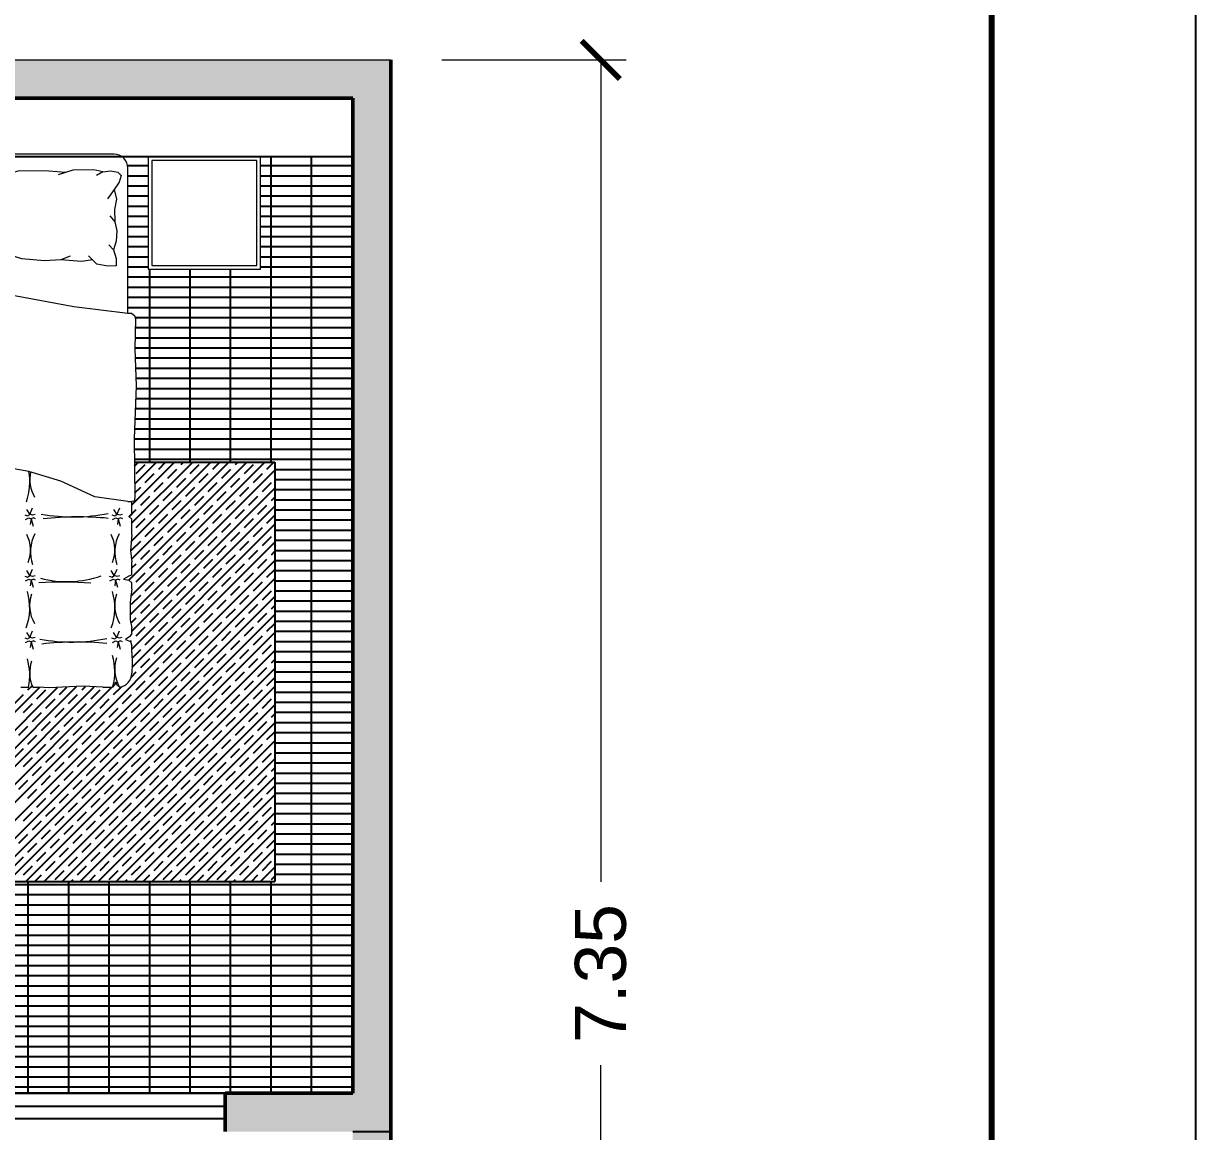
# Model space of a CAD drawing. Header units: millimetres. Extents: x 2999.9 to 3041.9, y 869.6 to 906.3.
# Drawn here: x 3037.278 to 3041.874, y 897.838 to 902.181 of the extents above; entities that cross this region are included whole.
import ezdxf

# ---------------------------------------------------------------- set-up
doc = ezdxf.new("R2010")
doc.units = ezdxf.units.MM
for name, color, linetype, lineweight in [('01', 8, 'Continuous', 9), ('mori', 166, 'Continuous', 30), ('MOVI', 7, 'Continuous', 9)]:
    doc.layers.add(name, color=color, linetype=linetype, lineweight=lineweight)
doc.styles.add('COTAS', font='arial.ttf')

# ---------------------------------------------------------------- blocks, each defined once
blk = doc.blocks.new('_ArchTick')
at = {"color": 0, "linetype": 'ByBlock', "const_width": 0.15}
blk.add_lwpolyline([(-0.5, -0.5), (0.5, 0.5)], dxfattribs=at)

msp = doc.modelspace()

# ---------------------------------------------------------------- linework, layer by layer
for p, q in [((3041.874, 906.3131), (3041.874, 869.55)), ((3035.0697, 901.8882), (3038.5692, 901.8882)), ((3038.5692, 901.8882), (3038.5692, 901.658)), ((3038.5692, 901.658), (3035.0697, 901.658)), ((3037.7138, 900.4618), (3038.2637, 900.4618)), ((3038.2637, 900.4618), (3038.2637, 898.8182)), ((3035.641, 898.8182), (3038.2637, 898.8182)), ((3038.5692, 897.8375), (3038.7192, 897.8375))]:
    msp.add_line(p, q)
at = {"lineweight": 80}
msp.add_line((3041.074, 905.5131), (3041.074, 870.35), dxfattribs=at)
at = {"color": 251, "linetype": 'Continuous'}
for p, q in [((3038.2494, 900.4618), (3038.2494, 901.658)), ((3038.4082, 897.9875), (3038.4082, 901.658)), ((3038.5669, 897.9875), (3038.5669, 901.658)), ((3037.6868, 901.624), (3037.7673, 901.624)), ((3038.2072, 901.624), (3038.5692, 901.624)), ((3037.6878, 901.5843), (3037.7673, 901.5843)), ((3038.2072, 901.5843), (3038.5692, 901.5843)), ((3037.6878, 901.5447), (3037.7673, 901.5447)), ((3038.2072, 901.5447), (3038.5692, 901.5447)), ((3037.6878, 901.505), (3037.7673, 901.505)), ((3038.2072, 901.505), (3038.5692, 901.505)), ((3037.6878, 901.4653), (3037.7673, 901.4653)), ((3037.6878, 901.4256), (3037.7673, 901.4256)), ((3038.2072, 901.4653), (3038.5692, 901.4653)), ((3038.2072, 901.4256), (3038.5692, 901.4256)), ((3037.6878, 901.3859), (3037.7673, 901.3859)), ((3038.2072, 901.3859), (3038.5692, 901.3859)), ((3037.6878, 901.3462), (3037.7673, 901.3462)), ((3038.2072, 901.3462), (3038.5692, 901.3462)), ((3037.6878, 901.3065), (3037.7673, 901.3065)), ((3038.2072, 901.3065), (3038.5692, 901.3065)), ((3037.6878, 901.2668), (3037.7673, 901.2668)), ((3038.2072, 901.2668), (3038.5692, 901.2668)), ((3037.6878, 901.2272), (3037.7673, 901.2272)), ((3037.7732, 900.4618), (3037.7732, 901.2181)), ((3037.9319, 900.4618), (3037.9319, 901.2181)), ((3038.0907, 900.4618), (3038.0907, 901.2181)), ((3038.2072, 901.2272), (3038.5692, 901.2272)), ((3037.6878, 901.1875), (3038.5692, 901.1875)), ((3037.6878, 901.1478), (3038.5692, 901.1478)), ((3037.6878, 901.1081), (3038.5692, 901.1081)), ((3037.6878, 901.0684), (3038.5692, 901.0684)), ((3037.7159, 901.0287), (3038.5692, 901.0287)), ((3037.7166, 900.989), (3038.5692, 900.989)), ((3037.7161, 900.9493), (3038.5692, 900.9493)), ((3037.7156, 900.9097), (3038.5692, 900.9097)), ((3037.7167, 900.87), (3038.5692, 900.87)), ((3037.7179, 900.8303), (3038.5692, 900.8303)), ((3037.7192, 900.7906), (3038.5692, 900.7906)), ((3037.7197, 900.7509), (3038.5692, 900.7509)), ((3037.7183, 900.7112), (3038.5692, 900.7112)), ((3037.7168, 900.6715), (3038.5692, 900.6715)), ((3037.7154, 900.6318), (3038.5692, 900.6318)), ((3037.7126, 900.5525), (3038.5692, 900.5525)), ((3037.714, 900.5922), (3038.5692, 900.5922)), ((3037.7131, 900.5128), (3038.5692, 900.5128)), ((3037.7136, 900.4731), (3038.5692, 900.4731)), ((3038.2637, 900.4334), (3038.5692, 900.4334)), ((3038.2637, 900.3937), (3038.5692, 900.3937)), ((3038.2637, 900.354), (3038.5692, 900.354)), ((3038.2637, 900.3143), (3038.5692, 900.3143)), ((3038.2637, 900.2747), (3038.5692, 900.2747)), ((3038.2637, 900.235), (3038.5692, 900.235)), ((3038.2637, 900.1953), (3038.5692, 900.1953)), ((3038.2637, 900.1556), (3038.5692, 900.1556)), ((3038.2637, 900.1159), (3038.5692, 900.1159)), ((3038.2637, 900.0762), (3038.5692, 900.0762)), ((3038.2637, 900.0365), (3038.5692, 900.0365)), ((3038.2637, 899.9968), (3038.5692, 899.9968)), ((3038.2637, 899.9572), (3038.5692, 899.9572)), ((3038.2637, 899.9175), (3038.5692, 899.9175)), ((3038.2637, 899.8778), (3038.5692, 899.8778)), ((3038.2637, 899.8381), (3038.5692, 899.8381)), ((3038.2637, 899.7984), (3038.5692, 899.7984)), ((3038.2637, 899.7587), (3038.5692, 899.7587)), ((3038.2637, 899.719), (3038.5692, 899.719)), ((3038.2637, 899.6793), (3038.5692, 899.6793)), ((3038.2637, 899.6397), (3038.5692, 899.6397)), ((3038.2637, 899.6), (3038.5692, 899.6)), ((3038.2637, 899.5603), (3038.5692, 899.5603)), ((3038.2637, 899.5206), (3038.5692, 899.5206)), ((3038.2637, 899.4809), (3038.5692, 899.4809)), ((3038.2637, 899.4412), (3038.5692, 899.4412)), ((3038.2637, 899.4015), (3038.5692, 899.4015)), ((3038.2637, 899.3618), (3038.5692, 899.3618)), ((3038.2637, 899.3222), (3038.5692, 899.3222)), ((3038.2637, 899.2825), (3038.5692, 899.2825)), ((3038.2637, 899.2428), (3038.5692, 899.2428)), ((3038.2637, 899.2031), (3038.5692, 899.2031)), ((3038.2637, 899.1634), (3038.5692, 899.1634)), ((3038.2637, 899.1237), (3038.5692, 899.1237)), ((3038.2637, 899.084), (3038.5692, 899.084)), ((3038.2637, 899.0443), (3038.5692, 899.0443)), ((3038.2637, 899.0047), (3038.5692, 899.0047)), ((3038.2637, 898.965), (3038.5692, 898.965)), ((3038.2637, 898.9253), (3038.5692, 898.9253)), ((3038.2637, 898.8856), (3038.5692, 898.8856)), ((3035.3856, 898.8062), (3038.5692, 898.8062)), ((3037.2969, 897.9875), (3037.2969, 898.8182)), ((3037.4557, 897.9875), (3037.4557, 898.8182)), ((3037.6144, 897.9875), (3037.6144, 898.8182)), ((3037.7732, 897.9875), (3037.7732, 898.8182)), ((3037.9319, 897.9875), (3037.9319, 898.8182)), ((3038.0907, 897.9875), (3038.0907, 898.8182)), ((3038.2494, 897.9875), (3038.2494, 898.8182)), ((3038.2637, 898.8459), (3038.5692, 898.8459)), ((3035.4547, 898.7665), (3038.5692, 898.7665)), ((3035.5103, 898.7268), (3038.5692, 898.7268)), ((3035.5596, 898.6872), (3038.5692, 898.6872)), ((3035.602, 898.6475), (3038.5692, 898.6475)), ((3035.6411, 898.6078), (3038.5692, 898.6078)), ((3035.6757, 898.5681), (3038.5692, 898.5681)), ((3035.7056, 898.5284), (3038.5692, 898.5284)), ((3035.7313, 898.4887), (3038.5692, 898.4887)), ((3035.7595, 898.449), (3038.5692, 898.449)), ((3035.7813, 898.4093), (3038.5692, 898.4093)), ((3035.798, 898.3697), (3038.5692, 898.3697)), ((3035.8148, 898.33), (3038.5692, 898.33)), ((3035.8327, 898.2903), (3038.5692, 898.2903)), ((3035.8456, 898.2506), (3038.5692, 898.2506)), ((3035.8547, 898.2109), (3038.5692, 898.2109)), ((3035.8637, 898.1712), (3038.5692, 898.1712)), ((3035.8728, 898.1315), (3038.5692, 898.1315)), ((3035.8789, 898.0918), (3038.5692, 898.0918)), ((3035.0284, 898.0522), (3038.5692, 898.0522)), ((3035.0697, 898.0125), (3038.5692, 898.0125))]:
    msp.add_line(p, q, dxfattribs=at)
at = {"color": 31, "linetype": 'Continuous'}
for p, q in [((3037.6916, 899.9994), (3038.1539, 900.4618)), ((3037.6997, 899.9368), (3038.2246, 900.4618)), ((3037.7011, 900.1504), (3038.0125, 900.4618)), ((3037.7022, 900.0807), (3038.0832, 900.4618)), ((3037.7033, 900.2941), (3037.871, 900.4618)), ((3037.7033, 900.2233), (3037.9418, 900.4618)), ((3037.714, 900.4461), (3037.7296, 900.4618)), ((3037.7149, 900.3763), (3037.8003, 900.4618)), ((3037.8086, 900.4347), (3037.8356, 900.4618)), ((3037.897, 900.4524), (3037.9063, 900.4618)), ((3038.0207, 900.4347), (3038.0477, 900.4618)), ((3038.1091, 900.4524), (3038.1184, 900.4618)), ((3038.2328, 900.4347), (3038.2598, 900.4618)), ((3037.6965, 899.8629), (3038.2637, 900.4301)), ((3037.7202, 900.4171), (3037.7555, 900.4524)), ((3037.7555, 900.3817), (3037.7909, 900.4171)), ((3037.8439, 900.3994), (3037.8793, 900.4347)), ((3037.9323, 900.4171), (3037.9677, 900.4524)), ((3037.9677, 900.3817), (3038.003, 900.4171)), ((3038.0561, 900.3994), (3038.0914, 900.4347)), ((3038.1445, 900.4171), (3038.1798, 900.4524)), ((3038.1798, 900.3817), (3038.2152, 900.4171)), ((3037.7154, 900.3415), (3037.7379, 900.364)), ((3037.7909, 900.3464), (3037.8263, 900.3817)), ((3037.8793, 900.364), (3037.9146, 900.3994)), ((3037.9146, 900.3287), (3037.95, 900.364)), ((3038.003, 900.3464), (3038.0384, 900.3817)), ((3038.0914, 900.364), (3038.1268, 900.3994)), ((3038.1268, 900.3287), (3038.1621, 900.364)), ((3038.2152, 900.3464), (3038.2505, 900.3817)), ((3037.7033, 899.7991), (3038.2637, 900.3594)), ((3037.7379, 900.2933), (3037.7732, 900.3287)), ((3037.8263, 900.311), (3037.8616, 900.3464)), ((3037.95, 900.2933), (3037.9854, 900.3287)), ((3038.0384, 900.311), (3038.0737, 900.3464)), ((3038.1621, 900.2933), (3038.1975, 900.3287)), ((3038.2505, 900.311), (3038.2637, 900.3242)), ((3037.6924, 900.2478), (3037.7202, 900.2756)), ((3037.7033, 899.7284), (3038.2637, 900.2887)), ((3037.7732, 900.258), (3037.8086, 900.2933)), ((3037.8616, 900.2756), (3037.897, 900.311)), ((3037.897, 900.2403), (3037.9323, 900.2756)), ((3037.9854, 900.258), (3038.0207, 900.2933)), ((3038.0737, 900.2756), (3038.1091, 900.311)), ((3038.1091, 900.2403), (3038.1445, 900.2756)), ((3038.1975, 900.258), (3038.2328, 900.2933)), ((3037.7202, 900.2049), (3037.7555, 900.2403)), ((3037.8086, 900.2226), (3037.8439, 900.258)), ((3037.9323, 900.2049), (3037.9677, 900.2403)), ((3038.0207, 900.2226), (3038.0561, 900.258)), ((3038.1445, 900.2049), (3038.1798, 900.2403)), ((3038.2328, 900.2226), (3038.2637, 900.2534)), ((3037.7041, 899.6584), (3038.2637, 900.218)), ((3037.7555, 900.1696), (3037.7909, 900.2049)), ((3037.8439, 900.1873), (3037.8793, 900.2226)), ((3037.8793, 900.1519), (3037.9146, 900.1873)), ((3037.9677, 900.1696), (3038.003, 900.2049)), ((3038.0561, 900.1873), (3038.0914, 900.2226)), ((3038.0914, 900.1519), (3038.1268, 900.1873)), ((3038.1798, 900.1696), (3038.2152, 900.2049)), ((3036.9346, 898.8182), (3038.2637, 900.1473)), ((3037.7025, 900.1165), (3037.7379, 900.1519)), ((3037.7909, 900.1342), (3037.8263, 900.1696)), ((3037.8263, 900.0989), (3037.8616, 900.1342)), ((3037.9146, 900.1165), (3037.95, 900.1519)), ((3038.003, 900.1342), (3038.0384, 900.1696)), ((3038.0384, 900.0989), (3038.0737, 900.1342)), ((3038.1268, 900.1165), (3038.1621, 900.1519)), ((3038.2152, 900.1342), (3038.2505, 900.1696)), ((3037.7379, 900.0812), (3037.7732, 900.1165)), ((3037.8616, 900.0635), (3037.897, 900.0989)), ((3037.95, 900.0812), (3037.9854, 900.1165)), ((3038.0737, 900.0635), (3038.1091, 900.0989)), ((3038.1621, 900.0812), (3038.1975, 900.1165)), ((3038.2505, 900.0989), (3038.2637, 900.112)), ((3037.0053, 898.8182), (3038.2637, 900.0766)), ((3037.7033, 900.0467), (3037.7202, 900.0635)), ((3037.7732, 900.0458), (3037.8086, 900.0812)), ((3037.8086, 900.0105), (3037.8439, 900.0458)), ((3037.897, 900.0282), (3037.9323, 900.0635)), ((3037.9854, 900.0458), (3038.0207, 900.0812)), ((3038.0207, 900.0105), (3038.0561, 900.0458)), ((3038.1091, 900.0282), (3038.1445, 900.0635)), ((3038.1975, 900.0458), (3038.2328, 900.0812)), ((3037.0761, 898.8182), (3038.2637, 900.0059)), ((3037.7202, 899.9928), (3037.7555, 900.0282)), ((3037.8439, 899.9751), (3037.8793, 900.0105)), ((3037.9323, 899.9928), (3037.9677, 900.0282)), ((3038.0561, 899.9751), (3038.0914, 900.0105)), ((3038.1445, 899.9928), (3038.1798, 900.0282)), ((3038.2328, 900.0105), (3038.2637, 900.0413)), ((3037.7555, 899.9574), (3037.7909, 899.9928)), ((3037.7909, 899.9221), (3037.8263, 899.9574)), ((3037.8793, 899.9398), (3037.9146, 899.9751)), ((3037.9677, 899.9574), (3038.003, 899.9928)), ((3038.003, 899.9221), (3038.0384, 899.9574)), ((3038.0914, 899.9398), (3038.1268, 899.9751)), ((3038.1798, 899.9574), (3038.2152, 899.9928)), ((3038.2152, 899.9221), (3038.2505, 899.9574)), ((3037.1468, 898.8182), (3038.2637, 899.9351)), ((3037.7025, 899.9044), (3037.7379, 899.9398)), ((3037.7379, 899.8691), (3037.7732, 899.9044)), ((3037.8263, 899.8867), (3037.8616, 899.9221)), ((3037.9146, 899.9044), (3037.95, 899.9398)), ((3037.95, 899.8691), (3037.9854, 899.9044)), ((3038.0384, 899.8867), (3038.0737, 899.9221)), ((3038.1268, 899.9044), (3038.1621, 899.9398)), ((3038.1621, 899.8691), (3038.1975, 899.9044)), ((3037.2175, 898.8182), (3038.2637, 899.8644)), ((3037.7732, 899.8337), (3037.8086, 899.8691)), ((3037.8616, 899.8514), (3037.897, 899.8867)), ((3037.9854, 899.8337), (3038.0207, 899.8691)), ((3038.0737, 899.8514), (3038.1091, 899.8867)), ((3038.1975, 899.8337), (3038.2328, 899.8691)), ((3038.2505, 899.8867), (3038.2637, 899.8999)), ((3037.6993, 899.8305), (3037.7202, 899.8514)), ((3037.7202, 899.7807), (3037.7555, 899.816)), ((3037.8086, 899.7984), (3037.8439, 899.8337)), ((3037.897, 899.816), (3037.9323, 899.8514)), ((3037.9323, 899.7807), (3037.9677, 899.816)), ((3038.0207, 899.7984), (3038.0561, 899.8337)), ((3038.1091, 899.816), (3038.1445, 899.8514)), ((3038.1445, 899.7807), (3038.1798, 899.816)), ((3038.2328, 899.7984), (3038.2637, 899.8292)), ((3037.2882, 898.8182), (3038.2637, 899.7937)), ((3037.7555, 899.7453), (3037.7909, 899.7807)), ((3037.8439, 899.763), (3037.8793, 899.7984)), ((3037.9677, 899.7453), (3038.003, 899.7807)), ((3038.0561, 899.763), (3038.0914, 899.7984)), ((3038.1798, 899.7453), (3038.2152, 899.7807)), ((3037.3589, 898.8182), (3038.2637, 899.723)), ((3037.6979, 899.7584), (3037.7025, 899.763)), ((3037.7039, 899.6937), (3037.7379, 899.7276)), ((3037.7909, 899.71), (3037.8263, 899.7453)), ((3037.8793, 899.7276), (3037.9146, 899.763)), ((3037.9146, 899.6923), (3037.95, 899.7276)), ((3038.003, 899.71), (3038.0384, 899.7453)), ((3038.0914, 899.7276), (3038.1268, 899.763)), ((3038.1268, 899.6923), (3038.1621, 899.7276)), ((3038.2152, 899.71), (3038.2505, 899.7453)), ((3037.7379, 899.6569), (3037.7732, 899.6923)), ((3037.8263, 899.6746), (3037.8616, 899.71)), ((3037.8616, 899.6393), (3037.897, 899.6746)), ((3037.95, 899.6569), (3037.9854, 899.6923)), ((3038.0384, 899.6746), (3038.0737, 899.71)), ((3038.0737, 899.6393), (3038.1091, 899.6746)), ((3038.1621, 899.6569), (3038.1975, 899.6923)), ((3038.2505, 899.6746), (3038.2637, 899.6878)), ((3037.4296, 898.8182), (3038.2637, 899.6523)), ((3037.7015, 899.6206), (3037.7202, 899.6393)), ((3037.7732, 899.6216), (3037.8086, 899.6569)), ((3037.897, 899.6039), (3037.9323, 899.6393)), ((3037.9854, 899.6216), (3038.0207, 899.6569)), ((3038.1091, 899.6039), (3038.1445, 899.6393)), ((3038.1975, 899.6216), (3038.2328, 899.6569)), ((3037.2959, 899.5685), (3037.3127, 899.5853)), ((3037.3019, 899.6098), (3037.3051, 899.6129)), ((3037.5081, 899.5685), (3037.522, 899.5825)), ((3037.6292, 899.5836), (3037.6453, 899.5996)), ((3037.7202, 899.5685), (3037.7555, 899.6039)), ((3037.8086, 899.5862), (3037.8439, 899.6216)), ((3037.8439, 899.5509), (3037.8793, 899.5862)), ((3037.9323, 899.5685), (3037.9677, 899.6039)), ((3038.0207, 899.5862), (3038.0561, 899.6216)), ((3038.0561, 899.5509), (3038.0914, 899.5862)), ((3038.1445, 899.5685), (3038.1798, 899.6039)), ((3038.2328, 899.5862), (3038.2637, 899.6171)), ((3036.5811, 898.8182), (3037.3419, 899.5791)), ((3036.6518, 898.8182), (3037.4116, 899.5781)), ((3036.7225, 898.8182), (3037.4859, 899.5816)), ((3036.7932, 898.8182), (3037.5559, 899.5809)), ((3036.8639, 898.8182), (3037.625, 899.5793)), ((3037.2429, 899.5155), (3037.2782, 899.5509)), ((3037.3313, 899.5332), (3037.3666, 899.5685)), ((3037.4197, 899.5509), (3037.4486, 899.5798)), ((3037.455, 899.5155), (3037.4904, 899.5509)), ((3037.5003, 898.8182), (3038.2637, 899.5816)), ((3037.5434, 899.5332), (3037.5788, 899.5685)), ((3037.6318, 899.5509), (3037.6622, 899.5812)), ((3037.6672, 899.5155), (3037.7025, 899.5509)), ((3037.7555, 899.5332), (3037.7909, 899.5685)), ((3037.8793, 899.5155), (3037.9146, 899.5509)), ((3037.9677, 899.5332), (3038.003, 899.5685)), ((3038.0914, 899.5155), (3038.1268, 899.5509)), ((3038.1798, 899.5332), (3038.2152, 899.5685)), ((3037.2782, 899.4802), (3037.3136, 899.5155)), ((3037.3666, 899.4978), (3037.402, 899.5332)), ((3037.402, 899.4625), (3037.4373, 899.4978)), ((3037.4904, 899.4802), (3037.5257, 899.5155)), ((3037.571, 898.8182), (3038.2637, 899.5109)), ((3037.5788, 899.4978), (3037.6141, 899.5332)), ((3037.6141, 899.4625), (3037.6495, 899.4978)), ((3037.7025, 899.4802), (3037.7379, 899.5155)), ((3037.7909, 899.4978), (3037.8263, 899.5332)), ((3037.8263, 899.4625), (3037.8616, 899.4978)), ((3037.9146, 899.4802), (3037.95, 899.5155)), ((3038.003, 899.4978), (3038.0384, 899.5332)), ((3038.0384, 899.4625), (3038.0737, 899.4978)), ((3038.1268, 899.4802), (3038.1621, 899.5155)), ((3038.2152, 899.4978), (3038.2505, 899.5332)), ((3037.3136, 899.4448), (3037.349, 899.4802)), ((3037.349, 899.4094), (3037.3843, 899.4448)), ((3037.4373, 899.4271), (3037.4727, 899.4625)), ((3037.5257, 899.4448), (3037.5611, 899.4802)), ((3037.5611, 899.4094), (3037.5964, 899.4448)), ((3037.6495, 899.4271), (3037.6848, 899.4625)), ((3037.7379, 899.4448), (3037.7732, 899.4802)), ((3037.7732, 899.4094), (3037.8086, 899.4448)), ((3037.8616, 899.4271), (3037.897, 899.4625)), ((3037.95, 899.4448), (3037.9854, 899.4802)), ((3037.9854, 899.4094), (3038.0207, 899.4448)), ((3038.0737, 899.4271), (3038.1091, 899.4625)), ((3038.1621, 899.4448), (3038.1975, 899.4802)), ((3038.1975, 899.4094), (3038.2328, 899.4448)), ((3038.2505, 899.4625), (3038.2637, 899.4756)), ((3037.2606, 899.3918), (3037.2959, 899.4271)), ((3037.3843, 899.3741), (3037.4197, 899.4094)), ((3037.4727, 899.3918), (3037.5081, 899.4271)), ((3037.5964, 899.3741), (3037.6318, 899.4094)), ((3037.6417, 898.8182), (3038.2637, 899.4402)), ((3037.6848, 899.3918), (3037.7202, 899.4271)), ((3037.8086, 899.3741), (3037.8439, 899.4094)), ((3037.897, 899.3918), (3037.9323, 899.4271)), ((3038.0207, 899.3741), (3038.0561, 899.4094)), ((3038.1091, 899.3918), (3038.1445, 899.4271)), ((3038.2328, 899.3741), (3038.2637, 899.4049)), ((3037.2959, 899.3564), (3037.3313, 899.3918)), ((3037.3313, 899.3211), (3037.3666, 899.3564)), ((3037.4197, 899.3387), (3037.455, 899.3741)), ((3037.5081, 899.3564), (3037.5434, 899.3918)), ((3037.5434, 899.3211), (3037.5788, 899.3564)), ((3037.6318, 899.3387), (3037.6672, 899.3741)), ((3037.7124, 898.8182), (3038.2637, 899.3695)), ((3037.7202, 899.3564), (3037.7555, 899.3918)), ((3037.7555, 899.3211), (3037.7909, 899.3564)), ((3037.8439, 899.3387), (3037.8793, 899.3741)), ((3037.9323, 899.3564), (3037.9677, 899.3918)), ((3037.9677, 899.3211), (3038.003, 899.3564)), ((3038.0561, 899.3387), (3038.0914, 899.3741)), ((3038.1445, 899.3564), (3038.1798, 899.3918)), ((3038.1798, 899.3211), (3038.2152, 899.3564)), ((3037.2429, 899.3034), (3037.2782, 899.3387)), ((3037.3666, 899.2857), (3037.402, 899.3211)), ((3037.455, 899.3034), (3037.4904, 899.3387)), ((3037.5788, 899.2857), (3037.6141, 899.3211)), ((3037.6672, 899.3034), (3037.7025, 899.3387)), ((3037.7909, 899.2857), (3037.8263, 899.3211)), ((3037.8793, 899.3034), (3037.9146, 899.3387)), ((3038.003, 899.2857), (3038.0384, 899.3211)), ((3038.0914, 899.3034), (3038.1268, 899.3387)), ((3038.2152, 899.2857), (3038.2505, 899.3211)), ((3037.2782, 899.268), (3037.3136, 899.3034)), ((3037.3136, 899.2327), (3037.349, 899.268)), ((3037.402, 899.2503), (3037.4373, 899.2857)), ((3037.4904, 899.268), (3037.5257, 899.3034)), ((3037.5257, 899.2327), (3037.5611, 899.268)), ((3037.6141, 899.2503), (3037.6495, 899.2857)), ((3037.7025, 899.268), (3037.7379, 899.3034)), ((3037.7379, 899.2327), (3037.7732, 899.268)), ((3037.7832, 898.8182), (3038.2637, 899.2987)), ((3037.8263, 899.2503), (3037.8616, 899.2857)), ((3037.9146, 899.268), (3037.95, 899.3034)), ((3037.95, 899.2327), (3037.9854, 899.268)), ((3038.0384, 899.2503), (3038.0737, 899.2857)), ((3038.1268, 899.268), (3038.1621, 899.3034)), ((3038.1621, 899.2327), (3038.1975, 899.268)), ((3038.2505, 899.2503), (3038.2637, 899.2635)), ((3037.2606, 899.1796), (3037.2959, 899.215)), ((3037.349, 899.1973), (3037.3843, 899.2327)), ((3037.4373, 899.215), (3037.4727, 899.2503)), ((3037.4727, 899.1796), (3037.5081, 899.215)), ((3037.5611, 899.1973), (3037.5964, 899.2327)), ((3037.6495, 899.215), (3037.6848, 899.2503)), ((3037.6848, 899.1796), (3037.7202, 899.215)), ((3037.7732, 899.1973), (3037.8086, 899.2327)), ((3037.8539, 898.8182), (3038.2637, 899.228)), ((3037.8616, 899.215), (3037.897, 899.2503)), ((3037.897, 899.1796), (3037.9323, 899.215)), ((3037.9854, 899.1973), (3038.0207, 899.2327)), ((3038.0737, 899.215), (3038.1091, 899.2503)), ((3038.1091, 899.1796), (3038.1445, 899.215)), ((3038.1975, 899.1973), (3038.2328, 899.2327)), ((3037.2959, 899.1443), (3037.3313, 899.1796)), ((3037.3843, 899.162), (3037.4197, 899.1973)), ((3037.5081, 899.1443), (3037.5434, 899.1796)), ((3037.5964, 899.162), (3037.6318, 899.1973)), ((3037.7202, 899.1443), (3037.7555, 899.1796)), ((3037.8086, 899.162), (3037.8439, 899.1973)), ((3037.9323, 899.1443), (3037.9677, 899.1796)), ((3038.0207, 899.162), (3038.0561, 899.1973)), ((3038.1445, 899.1443), (3038.1798, 899.1796)), ((3038.2328, 899.162), (3038.2637, 899.1928)), ((3037.3313, 899.1089), (3037.3666, 899.1443)), ((3037.4197, 899.1266), (3037.455, 899.162)), ((3037.455, 899.0912), (3037.4904, 899.1266)), ((3037.5434, 899.1089), (3037.5788, 899.1443)), ((3037.6318, 899.1266), (3037.6672, 899.162)), ((3037.6672, 899.0912), (3037.7025, 899.1266)), ((3037.7555, 899.1089), (3037.7909, 899.1443)), ((3037.8439, 899.1266), (3037.8793, 899.162)), ((3037.8793, 899.0912), (3037.9146, 899.1266)), ((3037.9246, 898.8182), (3038.2637, 899.1573)), ((3037.9677, 899.1089), (3038.003, 899.1443)), ((3038.0561, 899.1266), (3038.0914, 899.162)), ((3038.0914, 899.0912), (3038.1268, 899.1266)), ((3038.1798, 899.1089), (3038.2152, 899.1443)), ((3037.2782, 899.0559), (3037.3136, 899.0912)), ((3037.3666, 899.0736), (3037.402, 899.1089)), ((3037.4904, 899.0559), (3037.5257, 899.0912)), ((3037.5788, 899.0736), (3037.6141, 899.1089)), ((3037.7025, 899.0559), (3037.7379, 899.0912)), ((3037.7909, 899.0736), (3037.8263, 899.1089)), ((3037.9146, 899.0559), (3037.95, 899.0912)), ((3037.9953, 898.8182), (3038.2637, 899.0866)), ((3038.003, 899.0736), (3038.0384, 899.1089)), ((3038.1268, 899.0559), (3038.1621, 899.0912)), ((3038.2152, 899.0736), (3038.2505, 899.1089)), ((3037.3136, 899.0205), (3037.349, 899.0559)), ((3037.402, 899.0382), (3037.4373, 899.0736)), ((3037.4373, 899.0029), (3037.4727, 899.0382)), ((3037.5257, 899.0205), (3037.5611, 899.0559)), ((3037.6141, 899.0382), (3037.6495, 899.0736)), ((3037.6495, 899.0029), (3037.6848, 899.0382)), ((3037.7379, 899.0205), (3037.7732, 899.0559)), ((3037.8263, 899.0382), (3037.8616, 899.0736)), ((3037.8616, 899.0029), (3037.897, 899.0382)), ((3037.95, 899.0205), (3037.9854, 899.0559)), ((3038.0384, 899.0382), (3038.0737, 899.0736)), ((3038.0737, 899.0029), (3038.1091, 899.0382)), ((3038.1621, 899.0205), (3038.1975, 899.0559)), ((3038.2505, 899.0382), (3038.2637, 899.0514)), ((3037.2606, 898.9675), (3037.2959, 899.0029)), ((3037.349, 898.9852), (3037.3843, 899.0205)), ((3037.3843, 898.9498), (3037.4197, 898.9852)), ((3037.4727, 898.9675), (3037.5081, 899.0029)), ((3037.5611, 898.9852), (3037.5964, 899.0205)), ((3037.5964, 898.9498), (3037.6318, 898.9852)), ((3037.6848, 898.9675), (3037.7202, 899.0029)), ((3037.7732, 898.9852), (3037.8086, 899.0205)), ((3037.8086, 898.9498), (3037.8439, 898.9852)), ((3037.897, 898.9675), (3037.9323, 899.0029)), ((3037.9854, 898.9852), (3038.0207, 899.0205)), ((3038.0207, 898.9498), (3038.0561, 898.9852)), ((3038.066, 898.8182), (3038.2637, 899.0159)), ((3038.1091, 898.9675), (3038.1445, 899.0029)), ((3038.1975, 898.9852), (3038.2328, 899.0205)), ((3037.2959, 898.9321), (3037.3313, 898.9675)), ((3037.4197, 898.9145), (3037.455, 898.9498)), ((3037.5081, 898.9321), (3037.5434, 898.9675)), ((3037.6318, 898.9145), (3037.6672, 898.9498)), ((3037.7202, 898.9321), (3037.7555, 898.9675)), ((3037.8439, 898.9145), (3037.8793, 898.9498)), ((3037.9323, 898.9321), (3037.9677, 898.9675)), ((3038.0561, 898.9145), (3038.0914, 898.9498)), ((3038.1367, 898.8182), (3038.2637, 898.9452)), ((3038.1445, 898.9321), (3038.1798, 898.9675)), ((3038.2328, 898.9498), (3038.2637, 898.9807)), ((3037.2429, 898.8791), (3037.2782, 898.9145)), ((3037.3313, 898.8968), (3037.3666, 898.9321)), ((3037.3666, 898.8614), (3037.402, 898.8968)), ((3037.455, 898.8791), (3037.4904, 898.9145)), ((3037.5434, 898.8968), (3037.5788, 898.9321)), ((3037.5788, 898.8614), (3037.6141, 898.8968)), ((3037.6672, 898.8791), (3037.7025, 898.9145)), ((3037.7555, 898.8968), (3037.7909, 898.9321)), ((3037.7909, 898.8614), (3037.8263, 898.8968)), ((3037.8793, 898.8791), (3037.9146, 898.9145)), ((3037.9677, 898.8968), (3038.003, 898.9321)), ((3038.003, 898.8614), (3038.0384, 898.8968)), ((3038.0914, 898.8791), (3038.1268, 898.9145)), ((3038.1798, 898.8968), (3038.2152, 898.9321)), ((3038.2152, 898.8614), (3038.2505, 898.8968)), ((3037.2782, 898.8438), (3037.3136, 898.8791)), ((3037.402, 898.8261), (3037.4373, 898.8614)), ((3037.4904, 898.8438), (3037.5257, 898.8791)), ((3037.6141, 898.8261), (3037.6495, 898.8614)), ((3037.7025, 898.8438), (3037.7379, 898.8791)), ((3037.8263, 898.8261), (3037.8616, 898.8614)), ((3037.9146, 898.8438), (3037.95, 898.8791)), ((3038.0384, 898.8261), (3038.0737, 898.8614)), ((3038.1268, 898.8438), (3038.1621, 898.8791)), ((3038.2074, 898.8182), (3038.2637, 898.8745)), ((3037.3234, 898.8182), (3037.349, 898.8438)), ((3037.4649, 898.8182), (3037.4727, 898.8261)), ((3037.5356, 898.8182), (3037.5611, 898.8438)), ((3037.677, 898.8182), (3037.6848, 898.8261)), ((3037.7477, 898.8182), (3037.7732, 898.8438)), ((3037.8891, 898.8182), (3037.897, 898.8261)), ((3037.9598, 898.8182), (3037.9854, 898.8438)), ((3038.1013, 898.8182), (3038.1091, 898.8261)), ((3038.172, 898.8182), (3038.1975, 898.8438)), ((3038.2505, 898.8261), (3038.2637, 898.8392))]:
    msp.add_line(p, q, dxfattribs=at)
at = {"color": 41, "lineweight": 30}
msp.add_line((3036.5692, 897.9875), (3038.0692, 897.9875), dxfattribs=at)
at = {"color": 4}
for p, q in [((3036.5692, 897.9375), (3038.0692, 897.9375)), ((3038.0692, 897.8875), (3036.5692, 897.8875))]:
    msp.add_line(p, q, dxfattribs=at)
at = {"color": 0, "linetype": 'Continuous'}
for points in [[(3035.0697, 901.8882), (3035.0697, 902.0382), (3038.5692, 901.8882)], [(3038.5692, 901.8882), (3035.0697, 902.0382), (3038.5692, 902.0382)], [(3038.5692, 901.8882), (3038.5692, 902.0382), (3038.7192, 897.8375)], [(3038.7192, 897.8375), (3038.5692, 902.0382), (3038.7192, 902.0382)], [(3038.5692, 897.9875), (3038.5692, 901.8882), (3038.7192, 897.8375)], [(3038.0692, 897.8375), (3038.0692, 897.9875), (3038.5692, 897.8375)], [(3038.5692, 897.8375), (3038.0692, 897.9875), (3038.5692, 897.9875)], [(3038.5692, 897.8375), (3038.5692, 897.9875), (3038.7192, 897.8375)], [(3038.5692, 894.8382), (3038.5692, 897.8375), (3038.7192, 894.6882)], [(3038.7192, 894.6882), (3038.5692, 897.8375), (3038.7192, 897.8375)]]:
    msp.add_solid(points, dxfattribs=at)
at = {"layer": '01', "transparency": 16777216}
for p, q in [((3038.9192, 902.0382), (3039.6417, 902.0382)), ((3039.5417, 902.0382), (3039.5417, 898.8167)), ((3039.5417, 894.6882), (3039.5417, 898.0974))]:
    msp.add_line(p, q, dxfattribs=at)
at = {"layer": 'mori', "color": 152, "lineweight": 20}
msp.add_line((3003.8192, 902.0382), (3038.7192, 902.0382), dxfattribs=at)
at = {"layer": 'mori', "color": 152, "lineweight": 50}
for p, q in [((3038.7192, 902.0382), (3038.7192, 894.6882)), ((3035.0697, 901.8882), (3038.5692, 901.8882)), ((3038.5692, 901.8882), (3038.5692, 897.9875)), ((3038.5692, 897.9875), (3038.0692, 897.9875)), ((3038.0692, 897.9875), (3038.0692, 897.8375))]:
    msp.add_line(p, q, dxfattribs=at)
at = {"layer": 'MOVI'}
for p, q in [((3037.6328, 901.6689), (3036.8949, 901.6689)), ((3037.6878, 901.0439), (3037.6878, 901.6139)), ((3037.7033, 901.0439), (3037.6878, 901.0439)), ((3037.6878, 900.3069), (3037.7033, 900.3069)), ((3037.7033, 900.2604), (3037.7033, 900.3069)), ((3037.7033, 900.1768), (3037.7033, 900.2379)), ((3037.7033, 900.0193), (3037.7033, 900.0708)), ((3037.7033, 899.9647), (3037.7033, 899.9888)), ((3037.7033, 899.7895), (3037.7033, 899.812)), ((3037.7033, 899.7156), (3037.7033, 899.7413)), ((3037.2679, 899.5793), (3037.2978, 899.5793)), ((3037.3147, 899.5793), (3037.338, 899.5793)), ((3037.5889, 899.5793), (3037.6269, 899.5793))]:
    msp.add_line(p, q, dxfattribs=at)
for points in [[(3038.2072, 901.658), (3037.7673, 901.658), (3037.7673, 901.2181), (3038.2072, 901.2181)], [(3038.1928, 901.6436), (3037.7817, 901.6436), (3037.7817, 901.2325), (3038.1928, 901.2325)]]:
    msp.add_lwpolyline(points, close=True, dxfattribs=at)
for points in [[(3037.5898, 901.5992), (3037.5542, 901.6074), (3037.472, 901.6064), (3037.4147, 901.5878)], [(3037.4436, 901.5972), (3037.3775, 901.6021), (3037.2613, 901.6032), (3037.2247, 901.5934)], [(3037.5898, 901.5992), (3037.5648, 901.5847)], [(3037.5898, 901.5992), (3037.6201, 901.6034), (3037.6478, 901.5977), (3037.661, 901.5849), (3037.6535, 901.5593), (3037.6337, 901.5305), (3037.6074, 901.494)], [(3037.6337, 901.5305), (3037.6434, 901.4919), (3037.635, 901.4523), (3037.6361, 901.4042)], [(3037.6174, 901.4273), (3037.6361, 901.4042), (3037.6439, 901.3677), (3037.6414, 901.3278), (3037.6314, 901.2943)], [(3037.6125, 901.3135), (3037.6314, 901.2943), (3037.6413, 901.2597), (3037.6416, 901.2316), (3037.6094, 901.2296), (3037.5659, 901.2382), (3037.5337, 901.2702)], [(3037.4615, 901.2686), (3037.4246, 901.2548), (3037.3602, 901.2507), (3037.2725, 901.2581), (3037.2174, 901.2754)], [(3037.5499, 901.2542), (3037.5063, 901.2479), (3037.4246, 901.2548)], [(3037.6878, 901.0439), (3037.4764, 901.0698), (3037.2435, 901.1129), (3037.146, 901.1176)], [(3037.7033, 901.0439), (3037.7141, 901.0367), (3037.7171, 901.0233), (3037.7156, 900.9064), (3037.7201, 900.7611), (3037.7126, 900.5543), (3037.7156, 900.3236), (3037.7126, 900.3086), (3037.7033, 900.3069)], [(3037.6878, 900.3069), (3037.5578, 900.3251), (3037.4253, 900.3864), (3037.2993, 900.4252), (3037.1378, 900.4542), (3036.9537, 900.48), (3036.6661, 900.5446), (3036.4141, 900.6124), (3036.2558, 900.6608), (3036.2031, 900.6746)], [(3037.2833, 900.2547), (3037.2947, 900.2514), (3037.3033, 900.2568), (3037.3143, 900.282)], [(3037.3237, 900.2559), (3037.3143, 900.2535), (3037.3029, 900.2575), (3037.291, 900.2763)], [(3037.6249, 900.2547), (3037.6364, 900.2514), (3037.645, 900.2568), (3037.656, 900.282)], [(3037.6653, 900.2559), (3037.656, 900.2535), (3037.6445, 900.2575), (3037.6327, 900.2763)], [(3037.2861, 900.2363), (3037.2988, 900.2429), (3037.3086, 900.2392), (3037.3163, 900.2111)], [(3037.3261, 900.2396), (3037.3171, 900.2433), (3037.3086, 900.2392), (3037.3049, 900.2168)], [(3037.6278, 900.2363), (3037.6405, 900.2429), (3037.6502, 900.2392), (3037.658, 900.2111)], [(3037.6678, 900.2396), (3037.6588, 900.2433), (3037.6502, 900.2392), (3037.6466, 900.2168)], [(3037.7033, 900.2604), (3037.6916, 900.2485), (3037.7033, 900.2379)], [(3037.7033, 900.1768), (3037.6981, 900.1151), (3037.7033, 900.0708)], [(3037.2833, 900.0146), (3037.2947, 900.0113), (3037.3033, 900.0167), (3037.3143, 900.0419)], [(3037.2861, 899.9962), (3037.2988, 900.0028), (3037.3086, 899.9991), (3037.3163, 899.971)], [(3037.3237, 900.0158), (3037.3143, 900.0134), (3037.3029, 900.0174), (3037.291, 900.0362)], [(3037.3261, 899.9995), (3037.3171, 900.0032), (3037.3086, 899.9991), (3037.3049, 899.9767)], [(3037.6144, 900.0146), (3037.6259, 900.0113), (3037.6345, 900.0167), (3037.6454, 900.0419)], [(3037.6173, 899.9962), (3037.6299, 900.0028), (3037.6397, 899.9991), (3037.6475, 899.971)], [(3037.6548, 900.0158), (3037.6454, 900.0134), (3037.634, 900.0174), (3037.6222, 900.0362)], [(3037.6573, 899.9995), (3037.6483, 900.0032), (3037.6397, 899.9991), (3037.6361, 899.9767)], [(3037.7033, 900.0193), (3037.6884, 900.0139), (3037.6707, 900.0026), (3037.6916, 899.9994), (3037.7033, 899.9888)], [(3037.7033, 899.9647), (3037.6965, 899.9126), (3037.6965, 899.8435), (3037.7033, 899.812)], [(3037.2833, 899.7726), (3037.2947, 899.7694), (3037.3033, 899.7748), (3037.3143, 899.7999)], [(3037.3237, 899.7738), (3037.3143, 899.7714), (3037.3029, 899.7755), (3037.291, 899.7942)], [(3037.6241, 899.7726), (3037.6355, 899.7694), (3037.6441, 899.7748), (3037.6551, 899.7999)], [(3037.6645, 899.7738), (3037.6551, 899.7714), (3037.6437, 899.7755), (3037.6318, 899.7942)], [(3037.7033, 899.7895), (3037.6949, 899.7776), (3037.6788, 899.7664), (3037.6981, 899.7583), (3037.7033, 899.7413)], [(3037.2861, 899.7543), (3037.2988, 899.7608), (3037.3086, 899.7571), (3037.3163, 899.729)], [(3037.3261, 899.7575), (3037.3171, 899.7612), (3037.3086, 899.7571), (3037.3049, 899.7347)], [(3037.6269, 899.7543), (3037.6396, 899.7608), (3037.6494, 899.7571), (3037.6571, 899.729)], [(3037.6669, 899.7575), (3037.6579, 899.7612), (3037.6494, 899.7571), (3037.6457, 899.7347)], [(3037.7033, 899.7156), (3037.7045, 899.6716), (3037.7033, 899.6343)], [(3037.5889, 899.5793), (3037.5129, 899.5829), (3037.3778, 899.5765), (3037.338, 899.5793)], [(3037.6546, 899.5797), (3037.6426, 899.5902), (3037.6393, 899.5992), (3037.6354, 899.5888), (3037.6269, 899.5793)]]:
    msp.add_lwpolyline(points, dxfattribs=at)
for centre, radius, start, end in [((3037.6328, 901.6139), 0.055, 360, 90), ((3037.0722, 900.3846), 0.2311, 340.2707, 10.0812), ((3037.442, 900.3934), 0.1389, 167.6806, 209.9939), ((3037.4733, 900.927), 0.6803, 259.4126, 281.6476), ((3037.4945, 899.0524), 1.1945, 84.4158, 96.6746), ((3037.4679, 900.1087), 0.162, 153.8397, 197.3557), ((3037.7985, 900.1087), 0.162, 153.8397, 197.3557), ((3037.172, 900.1169), 0.1341, 338.4806, 27.2489), ((3037.5026, 900.1169), 0.1341, 338.4806, 27.2489), ((3037.4488, 900.3918), 0.3987, 254.849, 289.5867), ((3037.0717, 899.8903), 0.2311, 340.2707, 16.0147), ((3037.4288, 898.6947), 1.2969, 84.9942, 93.9649), ((3037.4053, 899.8903), 0.2311, 340.2707, 16.0147), ((3037.4415, 899.8991), 0.1389, 161.0081, 209.9939), ((3037.7751, 899.8991), 0.1389, 161.0081, 209.9939), ((3037.468, 900.4367), 0.6803, 259.4126, 281.6476), ((3037.4891, 898.5621), 1.1945, 84.4158, 96.6746), ((3037.0717, 899.6274), 0.2311, 348.0045, 16.0147), ((3037.4415, 899.6362), 0.1389, 161.0081, 204.1596), ((3037.4053, 899.6399), 0.2311, 345.4194, 16.0147), ((3037.7751, 899.6487), 0.1389, 161.0081, 209.7952), ((3037.6484, 899.6343), 0.055, 276.5164, 360)]:
    msp.add_arc(centre, radius, start, end, dxfattribs=at)

# ---------------------------------------------------------------- block references
at = {"layer": '01', "transparency": 16777216, "xscale": 0.15, "yscale": 0.15, "zscale": 0.15, "rotation": 90}
msp.add_blockref('_ArchTick', (3039.5417, 902.0382), dxfattribs=at)

# ---------------------------------------------------------------- texts
at = {"layer": '01', "color": 11, "transparency": 16777216, "insert": (3039.5417, 898.4571), "char_height": 0.2, "attachment_point": 5, "rotation": 90, "style": 'COTAS'}
msp.add_mtext('\\A1;7.35', dxfattribs=at)

doc.saveas('drawing.dxf')
